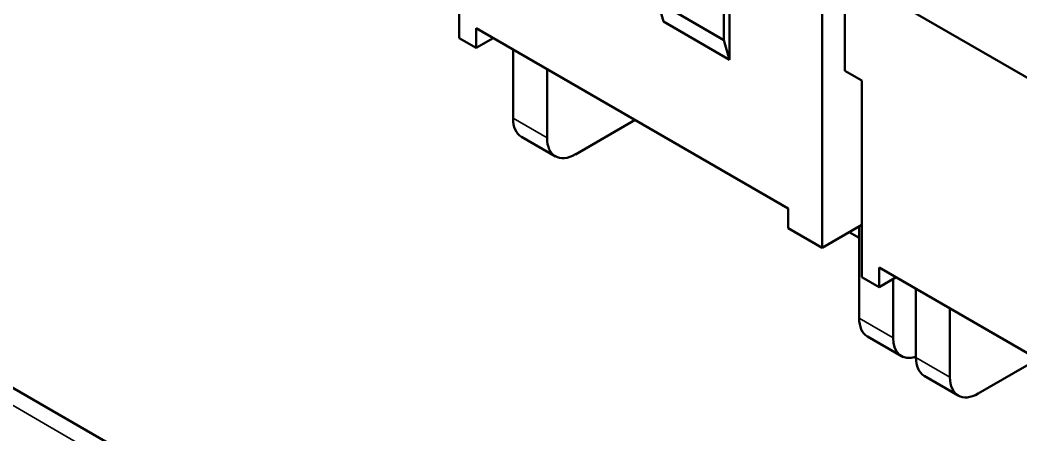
# Model space of a CAD drawing. Header units: millimetres. Extents: x 3100 to 5091, y 868 to 1900.
# Drawn here: x 4024.35 to 4049.28, y 1666.99 to 1677.33 of the extents above; entities that cross this region are included whole.
import ezdxf

# ---------------------------------------------------------------- set-up
doc = ezdxf.new("R2010")
doc.units = ezdxf.units.MM
doc.header["$LTSCALE"] = 1.8
doc.layers.add('외형선(ISO)', color=7, linetype='Continuous', lineweight=50)
doc.layers.add('좁은 외형선(ISO)', color=7, linetype='Continuous', lineweight=35)

msp = doc.modelspace()

# ---------------------------------------------------------------- linework, layer by layer
at = {"layer": '외형선(ISO)'}
for p, q in [((4055.461, 1650.107), (3993.659, 1685.788)), ((4035.3, 1676.886), (4035.3, 1681.785)), ((4041.894, 1676.835), (4041.894, 1680.509)), ((4042.035, 1680.345), (4042.035, 1676.345)), ((4044.351, 1671.66), (4044.351, 1679.008)), ((4044.917, 1676.069), (4044.917, 1678.519)), ((4049.919, 1675.63), (4044.917, 1678.519)), ((4041.894, 1676.835), (4040.25, 1677.784)), ((4040.391, 1677.294), (4040.25, 1677.784)), ((4042.035, 1676.345), (4040.391, 1677.294)), ((4035.724, 1676.641), (4035.724, 1677.131)), ((4043.502, 1672.64), (4035.724, 1677.131)), ((4035.724, 1676.641), (4035.3, 1676.886)), ((4035.724, 1676.641), (4036.149, 1676.886)), ((4042.035, 1676.345), (4041.894, 1676.835)), ((4036.643, 1674.885), (4036.643, 1676.6)), ((4037.492, 1674.395), (4037.492, 1676.11)), ((4044.917, 1676.069), (4045.341, 1675.824)), ((4045.341, 1670.925), (4045.341, 1675.824)), ((4039.684, 1674.844), (4038.199, 1673.987)), ((4037.699, 1673.937), (4036.851, 1674.427)), ((4043.502, 1672.15), (4043.502, 1672.64)), ((4045.341, 1672.232), (4044.351, 1671.66)), ((4045.27, 1669.905), (4045.27, 1672.191)), ((4044.351, 1671.66), (4043.502, 1672.15)), ((4045.023, 1672.048), (4045.27, 1671.905)), ((4045.765, 1670.68), (4045.765, 1671.17)), ((4059.2, 1663.413), (4045.765, 1671.17)), ((4045.765, 1670.68), (4045.341, 1670.925)), ((4045.765, 1670.68), (4046.189, 1670.925)), ((4046.119, 1669.415), (4046.119, 1670.884)), ((4046.684, 1668.925), (4046.684, 1670.639)), ((4047.533, 1668.435), (4047.533, 1670.149)), ((4046.326, 1668.957), (4045.477, 1669.447)), ((4049.725, 1668.884), (4048.24, 1668.027)), ((4047.74, 1667.977), (4046.892, 1668.467))]:
    msp.add_line(p, q, dxfattribs=at)
for centre, end_param in [((4037.351, 1675.293), 6.283185), ((4038.199, 1674.804), 7.068583), ((4045.977, 1670.313), 6.283185), ((4046.826, 1669.823), 6.867226), ((4047.392, 1669.333), 6.283185), ((4048.24, 1668.843), 7.068583)]:
    msp.add_ellipse(centre, major_axis=(-0.5, -0.866), ratio=0.57735, start_param=5.497787, end_param=end_param, dxfattribs=at)
at = {"layer": '좁은 외형선(ISO)'}
for p, q in [((4054.811, 1650.042), (3993.009, 1685.723)), ((4037.492, 1674.395), (4036.643, 1674.885)), ((4046.119, 1669.415), (4045.27, 1669.905)), ((4047.533, 1668.435), (4046.684, 1668.925))]:
    msp.add_line(p, q, dxfattribs=at)

doc.saveas('drawing.dxf')
